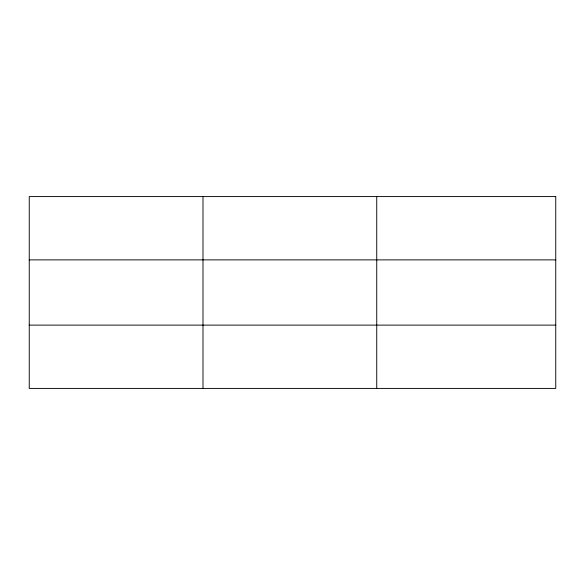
<?xml version="1.0" encoding="UTF-8"?>
<svg xmlns="http://www.w3.org/2000/svg" width="585" height="585" viewBox="0 0 585 585"><rect width="100%" height="100%" fill="white"/><g stroke="black" fill="none" stroke-linecap="round" stroke-linejoin="round"><path stroke-width="0.88" d="M202.995 388.418L202.995 196.582M376.74 388.418L376.74 196.582M29.25 259.886L555.75 259.886M29.25 325.114L555.75 325.114M555.75 196.582L555.75 388.418L29.25 388.418L29.25 196.582L555.75 196.582"/></g></svg>
